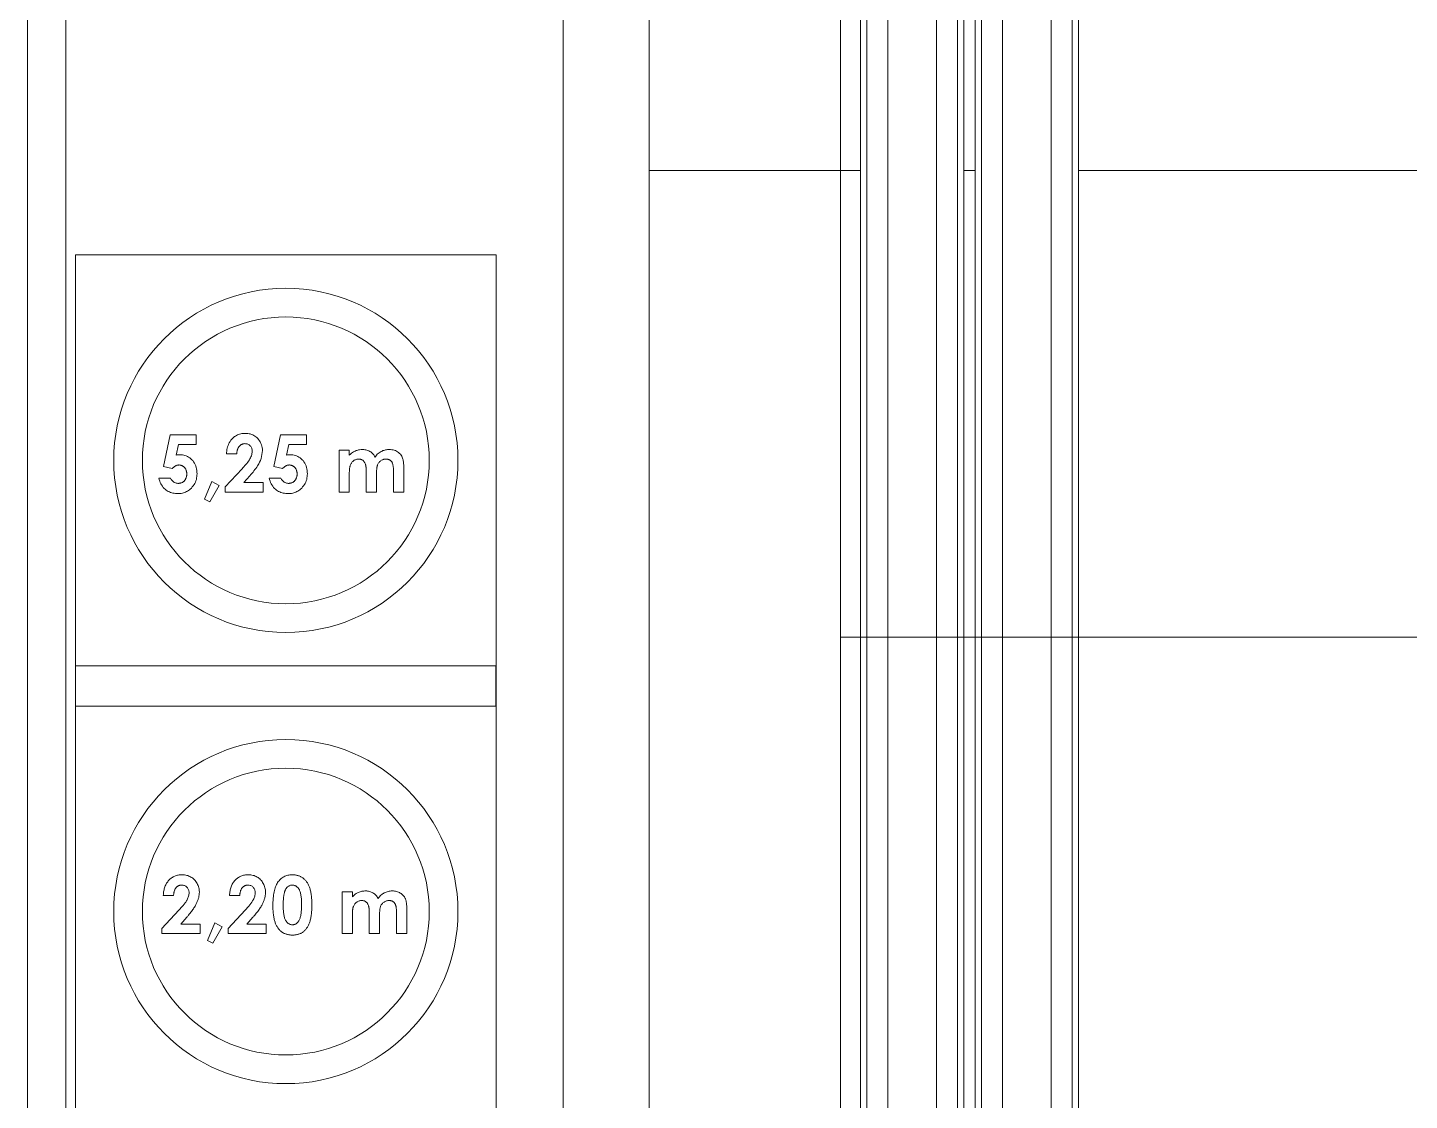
# Model space of a CAD drawing. Header units: inches. Extents: x -16708 to 20619, y -1096 to 18335.
# Drawn here: x 6999 to 7721, y 10034 to 10596 of the extents above; entities that cross this region are included whole.
import ezdxf
from ezdxf.enums import TextEntityAlignment as Align

# ---------------------------------------------------------------- set-up
doc = ezdxf.new("R2010")
doc.units = ezdxf.units.IN
doc.header["$MEASUREMENT"] = 0
for name, color, linetype in [('PK24-EQUIPMENT', 150, 'Continuous'), ('PK24E', 7, 'Continuous'), ('PK24E-STRUCT-STEEL', 254, 'Continuous')]:
    doc.layers.add(name, color=color, linetype=linetype)
for name, color, linetype, true_color in [('PK24-SYS-ROOM', 8, 'Continuous', 0x808080), ('PK24E-SYS-LIFT', 31, 'Continuous', 0xffcc5a), ('PK24E-SYS-SHELF', 31, 'Continuous', 0xffcc5a)]:
    doc.layers.add(name, color=color, linetype=linetype, true_color=true_color)
doc.styles.add('Impact', font='impact.ttf', dxfattribs={"height": 5})

# ---------------------------------------------------------------- blocks, each defined once
blk = doc.blocks.new('ROOM-INFODISP--FRONT-COMP-PK24')
at = {"layer": 'PK24-EQUIPMENT', "lineweight": 5}
for p, q in [((-18, 180), (-40, 180)), ((-40, 180), (-40, 87.7)), ((-18, 87.7), (-18, 180)), ((-39.99, 158.5), (-39.99, 156.4)), ((-18.01, 156.4), (-18.01, 158.5))]:
    blk.add_line(p, q, dxfattribs=at)
at = {"layer": 'PK24-EQUIPMENT', "color": 1, "lineweight": 5}
for p, q in [((-35.398, 168.922), (-35.046, 170.587)), ((-35.046, 170.587), (-33.68, 170.587)), ((-33.68, 170.587), (-33.68, 170.087)), ((-29.629, 168.922), (-29.276, 170.587)), ((-29.276, 170.587), (-27.91, 170.587)), ((-27.91, 170.587), (-27.91, 170.087)), ((-34.619, 170.087), (-34.736, 169.52)), ((-33.68, 170.087), (-34.619, 170.087)), ((-28.85, 170.087), (-28.967, 169.52)), ((-27.91, 170.087), (-28.85, 170.087)), ((-31.564, 169.587), (-32.103, 169.587)), ((-26.218, 169.779), (-25.68, 169.779)), ((-26.218, 167.587), (-26.218, 169.779)), ((-25.68, 169.779), (-25.68, 169.517)), ((-34.945, 168.818), (-35.398, 168.922)), ((-32.18, 167.86), (-31.291, 168.805)), ((-30.876, 168.446), (-31.189, 168.087)), ((-29.176, 168.818), (-29.629, 168.922)), ((-25.68, 168.552), (-25.68, 167.587)), ((-24.795, 167.587), (-24.795, 168.638)), ((-24.257, 168.566), (-24.257, 167.587)), ((-23.372, 167.587), (-23.372, 168.688)), ((-22.833, 168.862), (-22.833, 167.587)), ((-35.641, 168.318), (-35.026, 168.318)), ((-33.248, 167.219), (-32.872, 168.142)), ((-32.487, 167.943), (-32.978, 167.087)), ((-32.872, 168.142), (-32.487, 167.943)), ((-32.18, 167.587), (-32.18, 167.86)), ((-31.189, 168.087), (-30.18, 168.087)), ((-30.18, 168.087), (-30.18, 167.587)), ((-29.872, 168.318), (-29.257, 168.318)), ((-32.978, 167.087), (-33.248, 167.219)), ((-30.18, 167.587), (-32.18, 167.587)), ((-25.68, 167.587), (-26.218, 167.587)), ((-24.257, 167.587), (-24.795, 167.587)), ((-22.833, 167.587), (-23.372, 167.587)), ((-26.06, 146.69), (-25.521, 146.69)), ((-26.06, 144.498), (-26.06, 146.69)), ((-25.521, 146.69), (-25.521, 146.428)), ((-34.867, 146.498), (-35.406, 146.498)), ((-31.406, 146.498), (-31.944, 146.498)), ((-35.483, 144.771), (-34.594, 145.716)), ((-34.179, 145.357), (-34.492, 144.998)), ((-32.021, 144.771), (-31.133, 145.716)), ((-30.718, 145.357), (-31.031, 144.998)), ((-25.521, 145.463), (-25.521, 144.498)), ((-24.636, 144.498), (-24.636, 145.549)), ((-24.098, 145.477), (-24.098, 144.498)), ((-23.213, 144.498), (-23.213, 145.599)), ((-22.675, 145.773), (-22.675, 144.498)), ((-35.483, 144.498), (-35.483, 144.771)), ((-34.492, 144.998), (-33.483, 144.998)), ((-33.483, 144.998), (-33.483, 144.498)), ((-33.09, 144.13), (-32.713, 145.053)), ((-32.329, 144.854), (-32.819, 143.998)), ((-32.713, 145.053), (-32.329, 144.854)), ((-32.021, 144.498), (-32.021, 144.771)), ((-31.031, 144.998), (-30.021, 144.998)), ((-30.021, 144.998), (-30.021, 144.498)), ((-33.483, 144.498), (-35.483, 144.498)), ((-32.819, 143.998), (-33.09, 144.13)), ((-30.021, 144.498), (-32.021, 144.498)), ((-25.521, 144.498), (-26.06, 144.498)), ((-24.098, 144.498), (-24.636, 144.498)), ((-22.675, 144.498), (-23.213, 144.498))]:
    blk.add_line(p, q, dxfattribs=at)
at = {"layer": 'PK24-EQUIPMENT', "color": 2, "lineweight": 5}
for p, q in [((-18.01, 158.5), (-39.99, 158.5)), ((-39.99, 156.4), (-18.01, 156.4))]:
    blk.add_line(p, q, dxfattribs=at)
at = {"layer": 'PK24-EQUIPMENT', "color": 1, "lineweight": 5}
for centre, radius in [((-29, 169.25), 9), ((-29, 169.25), 7.5), ((-29, 145.65), 9), ((-29, 145.65), 7.5)]:
    blk.add_circle(centre, radius, dxfattribs=at)
for points, knots in [([(-32.103, 169.587), (-32.094, 169.688), (-32.076, 169.891), (-31.971, 170.181), (-31.797, 170.409), (-31.585, 170.565), (-31.358, 170.651), (-31.198, 170.659), (-31.118, 170.664)], [0, 0, 0, 0, 0.186894, 0.373537, 0.559956, 0.70658, 0.85322, 1, 1, 1, 1]), ([(-31.118, 170.664), (-31.03, 170.658), (-30.853, 170.647), (-30.608, 170.533), (-30.403, 170.339), (-30.253, 170.075), (-30.23, 169.868), (-30.218, 169.764)], [0, 0, 0, 0, 0.1868825, 0.373533, 0.5601691, 0.7802357, 1, 1, 1, 1]), ([(-31.149, 170.125), (-31.163, 170.125), (-31.191, 170.124), (-31.233, 170.117), (-31.272, 170.106), (-31.309, 170.09), (-31.345, 170.069), (-31.379, 170.044), (-31.411, 170.014), (-31.441, 169.981), (-31.468, 169.943), (-31.493, 169.902), (-31.513, 169.857), (-31.53, 169.809), (-31.544, 169.758), (-31.554, 169.704), (-31.562, 169.647), (-31.563, 169.607), (-31.564, 169.587)], [0, 0, 0, 0, 0.056467, 0.111164, 0.164937, 0.218322, 0.272393, 0.327976, 0.385291, 0.444903, 0.506844, 0.569488, 0.634153, 0.700976, 0.770897, 0.843626, 0.91966, 1, 1, 1, 1]), ([(-30.757, 169.726), (-30.758, 169.754), (-30.76, 169.808), (-30.782, 169.885), (-30.816, 169.954), (-30.865, 170.014), (-30.923, 170.063), (-30.991, 170.1), (-31.068, 170.121), (-31.121, 170.124), (-31.149, 170.125)], [0, 0, 0, 0, 0.132755, 0.257234, 0.378601, 0.501406, 0.623942, 0.743642, 0.868121, 1, 1, 1, 1]), ([(-25.68, 169.517), (-25.626, 169.568), (-25.52, 169.669), (-25.336, 169.761), (-25.153, 169.81), (-25.038, 169.815), (-24.981, 169.818)], [0, 0, 0, 0, 0.279958, 0.559724, 0.779838, 1, 1, 1, 1]), ([(-24.981, 169.818), (-24.906, 169.812), (-24.758, 169.801), (-24.569, 169.706), (-24.426, 169.577), (-24.366, 169.477), (-24.335, 169.427)], [0, 0, 0, 0, 0.27989, 0.559636, 0.779757, 1, 1, 1, 1]), ([(-24.335, 169.427), (-24.284, 169.491), (-24.181, 169.62), (-23.983, 169.74), (-23.781, 169.808), (-23.652, 169.814), (-23.588, 169.818)], [0, 0, 0, 0, 0.279929, 0.559685, 0.779831, 1, 1, 1, 1]), ([(-23.588, 169.818), (-23.5, 169.811), (-23.326, 169.798), (-23.09, 169.674), (-22.924, 169.488), (-22.859, 169.271), (-22.836, 169.067), (-22.834, 168.931), (-22.833, 168.862)], [0, 0, 0, 0, 0.186698, 0.373135, 0.559193, 0.705816, 0.852877, 1, 1, 1, 1]), ([(-34.736, 169.52), (-34.702, 169.529), (-34.641, 169.545), (-34.578, 169.547), (-34.55, 169.548)], [0, 0, 0, 0, 0.559978, 1, 1, 1, 1]), ([(-34.55, 169.548), (-34.456, 169.542), (-34.268, 169.528), (-34.014, 169.391), (-33.804, 169.177), (-33.663, 168.886), (-33.648, 168.665), (-33.641, 168.554)], [0, 0, 0, 0, 0.186739, 0.37329, 0.560049, 0.779801, 1, 1, 1, 1]), ([(-31.291, 168.805), (-31.222, 168.88), (-31.084, 169.029), (-30.912, 169.254), (-30.788, 169.488), (-30.767, 169.647), (-30.757, 169.726)], [0, 0, 0, 0, 0.2804, 0.560639, 0.780618, 1, 1, 1, 1]), ([(-30.218, 169.764), (-30.235, 169.624), (-30.268, 169.344), (-30.451, 168.991), (-30.66, 168.697), (-30.804, 168.53), (-30.876, 168.446)], [0, 0, 0, 0, 0.2793382, 0.5592717, 0.7796061, 1, 1, 1, 1]), ([(-28.967, 169.52), (-28.933, 169.529), (-28.872, 169.545), (-28.809, 169.547), (-28.781, 169.548)], [0, 0, 0, 0, 0.559979, 1, 1, 1, 1]), ([(-28.781, 169.548), (-28.687, 169.542), (-28.499, 169.528), (-28.245, 169.391), (-28.035, 169.177), (-27.894, 168.886), (-27.879, 168.665), (-27.872, 168.554)], [0, 0, 0, 0, 0.186739, 0.37329, 0.560049, 0.779801, 1, 1, 1, 1]), ([(-25.192, 169.318), (-25.215, 169.317), (-25.261, 169.315), (-25.327, 169.299), (-25.391, 169.274), (-25.451, 169.238), (-25.505, 169.193), (-25.552, 169.14), (-25.592, 169.079), (-25.62, 169.022), (-25.636, 168.97), (-25.649, 168.926), (-25.658, 168.876), (-25.666, 168.822), (-25.673, 168.762), (-25.676, 168.697), (-25.68, 168.626), (-25.68, 168.577), (-25.68, 168.552)], [0, 0, 0, 0, 0.067433, 0.133552, 0.199705, 0.26712, 0.335278, 0.403628, 0.474205, 0.547994, 0.588136, 0.632412, 0.681857, 0.735629, 0.793897, 0.857789, 0.926292, 1, 1, 1, 1]), ([(-24.795, 168.638), (-24.795, 168.661), (-24.795, 168.707), (-24.798, 168.772), (-24.801, 168.832), (-24.806, 168.887), (-24.812, 168.937), (-24.82, 168.983), (-24.828, 169.023), (-24.843, 169.069), (-24.863, 169.12), (-24.894, 169.173), (-24.931, 169.219), (-24.973, 169.255), (-25.022, 169.283), (-25.074, 169.304), (-25.132, 169.315), (-25.171, 169.317), (-25.192, 169.318)], [0, 0, 0, 0, 0.07853, 0.151067, 0.218305, 0.280287, 0.337064, 0.388152, 0.434234, 0.474994, 0.549031, 0.617296, 0.681663, 0.743542, 0.80432, 0.867013, 0.931379, 1, 1, 1, 1]), ([(-23.76, 169.318), (-23.784, 169.317), (-23.832, 169.315), (-23.901, 169.3), (-23.966, 169.274), (-24.026, 169.239), (-24.081, 169.196), (-24.129, 169.144), (-24.169, 169.084), (-24.196, 169.029), (-24.214, 168.979), (-24.226, 168.936), (-24.235, 168.887), (-24.243, 168.833), (-24.25, 168.774), (-24.253, 168.709), (-24.257, 168.639), (-24.257, 168.591), (-24.257, 168.566)], [0, 0, 0, 0, 0.07062, 0.138577, 0.206073, 0.274463, 0.3426, 0.41074, 0.480118, 0.5526, 0.591784, 0.635663, 0.683569, 0.736965, 0.794871, 0.858421, 0.926599, 1, 1, 1, 1]), ([(-23.372, 168.688), (-23.372, 168.717), (-23.373, 168.774), (-23.377, 168.855), (-23.385, 168.928), (-23.395, 168.995), (-23.408, 169.054), (-23.425, 169.105), (-23.445, 169.15), (-23.468, 169.187), (-23.494, 169.218), (-23.524, 169.244), (-23.555, 169.267), (-23.59, 169.287), (-23.629, 169.3), (-23.67, 169.31), (-23.714, 169.317), (-23.745, 169.317), (-23.76, 169.318)], [0, 0, 0, 0, 0.104321, 0.200235, 0.287287, 0.36626, 0.437683, 0.50118, 0.558021, 0.608412, 0.655743, 0.701944, 0.748215, 0.794252, 0.842505, 0.892237, 0.944616, 1, 1, 1, 1]), ([(-34.591, 169.01), (-34.607, 169.009), (-34.637, 169.008), (-34.683, 168.999), (-34.728, 168.984), (-34.772, 168.962), (-34.816, 168.935), (-34.86, 168.902), (-34.904, 168.863), (-34.931, 168.834), (-34.945, 168.818)], [0, 0, 0, 0, 0.11036, 0.221186, 0.334364, 0.452977, 0.577234, 0.708804, 0.849355, 1, 1, 1, 1]), ([(-33.641, 168.554), (-33.648, 168.453), (-33.661, 168.252), (-33.787, 167.973), (-33.971, 167.759), (-34.183, 167.61), (-34.407, 167.524), (-34.565, 167.515), (-34.644, 167.51)], [0, 0, 0, 0, 0.186677, 0.373167, 0.559769, 0.70649, 0.853223, 1, 1, 1, 1]), ([(-34.614, 168.048), (-34.599, 168.049), (-34.57, 168.05), (-34.526, 168.056), (-34.485, 168.067), (-34.446, 168.082), (-34.408, 168.101), (-34.372, 168.125), (-34.338, 168.153), (-34.306, 168.185), (-34.276, 168.22), (-34.251, 168.258), (-34.228, 168.298), (-34.211, 168.341), (-34.197, 168.386), (-34.187, 168.434), (-34.181, 168.484), (-34.18, 168.518), (-34.18, 168.535)], [0, 0, 0, 0, 0.061179, 0.120371, 0.178442, 0.235934, 0.294268, 0.352654, 0.413122, 0.475586, 0.5389, 0.601869, 0.664333, 0.727647, 0.792409, 0.85912, 0.928135, 1, 1, 1, 1]), ([(-34.18, 168.535), (-34.18, 168.552), (-34.181, 168.585), (-34.186, 168.634), (-34.196, 168.68), (-34.209, 168.724), (-34.226, 168.766), (-34.246, 168.806), (-34.271, 168.843), (-34.299, 168.877), (-34.33, 168.908), (-34.362, 168.935), (-34.397, 168.958), (-34.432, 168.978), (-34.47, 168.992), (-34.509, 169.002), (-34.55, 169.009), (-34.577, 169.01), (-34.591, 169.01)], [0, 0, 0, 0, 0.072891, 0.141883, 0.209282, 0.274623, 0.338439, 0.401305, 0.465006, 0.52832, 0.59074, 0.650981, 0.70969, 0.767212, 0.824188, 0.881767, 0.939955, 1, 1, 1, 1]), ([(-28.822, 169.01), (-28.837, 169.009), (-28.868, 169.008), (-28.913, 168.999), (-28.958, 168.984), (-29.003, 168.962), (-29.047, 168.935), (-29.091, 168.902), (-29.134, 168.863), (-29.162, 168.834), (-29.176, 168.818)], [0, 0, 0, 0, 0.11036, 0.221186, 0.334364, 0.452977, 0.577234, 0.708804, 0.849355, 1, 1, 1, 1]), ([(-27.872, 168.554), (-27.878, 168.453), (-27.891, 168.252), (-28.018, 167.973), (-28.202, 167.759), (-28.414, 167.61), (-28.638, 167.524), (-28.796, 167.515), (-28.875, 167.51)], [0, 0, 0, 0, 0.186677, 0.373167, 0.559769, 0.70649, 0.853223, 1, 1, 1, 1]), ([(-28.844, 168.048), (-28.829, 168.049), (-28.8, 168.05), (-28.757, 168.056), (-28.716, 168.067), (-28.677, 168.082), (-28.639, 168.101), (-28.603, 168.125), (-28.569, 168.153), (-28.537, 168.185), (-28.507, 168.22), (-28.482, 168.258), (-28.459, 168.298), (-28.442, 168.341), (-28.428, 168.386), (-28.417, 168.434), (-28.411, 168.484), (-28.411, 168.518), (-28.41, 168.535)], [0, 0, 0, 0, 0.061179, 0.120371, 0.178442, 0.235934, 0.294268, 0.352654, 0.413122, 0.475586, 0.5389, 0.601869, 0.664333, 0.727647, 0.792409, 0.85912, 0.928135, 1, 1, 1, 1]), ([(-28.41, 168.535), (-28.411, 168.552), (-28.411, 168.585), (-28.417, 168.634), (-28.426, 168.68), (-28.44, 168.724), (-28.457, 168.766), (-28.477, 168.806), (-28.502, 168.843), (-28.53, 168.877), (-28.56, 168.908), (-28.593, 168.935), (-28.627, 168.958), (-28.663, 168.978), (-28.701, 168.992), (-28.74, 169.002), (-28.78, 169.009), (-28.808, 169.01), (-28.822, 169.01)], [0, 0, 0, 0, 0.072891, 0.141883, 0.209282, 0.274623, 0.338439, 0.401305, 0.465006, 0.52832, 0.59074, 0.650981, 0.70969, 0.767212, 0.824188, 0.881767, 0.939955, 1, 1, 1, 1]), ([(-34.644, 167.51), (-34.731, 167.515), (-34.905, 167.525), (-35.151, 167.621), (-35.375, 167.785), (-35.555, 168.022), (-35.612, 168.219), (-35.641, 168.318)], [0, 0, 0, 0, 0.186849, 0.373549, 0.560248, 0.779948, 1, 1, 1, 1]), ([(-35.026, 168.318), (-35.015, 168.297), (-34.993, 168.255), (-34.951, 168.201), (-34.905, 168.154), (-34.853, 168.115), (-34.797, 168.086), (-34.739, 168.064), (-34.677, 168.051), (-34.635, 168.049), (-34.614, 168.048)], [0, 0, 0, 0, 0.138114, 0.268408, 0.394191, 0.517092, 0.637493, 0.757004, 0.877294, 1, 1, 1, 1]), ([(-28.875, 167.51), (-28.962, 167.515), (-29.136, 167.525), (-29.382, 167.621), (-29.606, 167.785), (-29.786, 168.022), (-29.843, 168.219), (-29.872, 168.318)], [0, 0, 0, 0, 0.186849, 0.373549, 0.560248, 0.779947, 1, 1, 1, 1]), ([(-29.257, 168.318), (-29.245, 168.297), (-29.223, 168.255), (-29.182, 168.201), (-29.135, 168.154), (-29.084, 168.115), (-29.028, 168.086), (-28.97, 168.064), (-28.908, 168.051), (-28.866, 168.049), (-28.844, 168.048)], [0, 0, 0, 0, 0.138114, 0.268408, 0.394191, 0.517092, 0.637493, 0.757004, 0.877294, 1, 1, 1, 1]), ([(-35.406, 146.498), (-35.403, 146.539), (-35.399, 146.618), (-35.381, 146.734), (-35.357, 146.843), (-35.324, 146.946), (-35.284, 147.041), (-35.236, 147.131), (-35.179, 147.213), (-35.116, 147.288), (-35.046, 147.355), (-34.971, 147.415), (-34.891, 147.464), (-34.806, 147.505), (-34.717, 147.537), (-34.622, 147.558), (-34.524, 147.573), (-34.456, 147.574), (-34.421, 147.575)], [0, 0, 0, 0, 0.07494, 0.146428, 0.214753, 0.280422, 0.343604, 0.405543, 0.466199, 0.526538, 0.585902, 0.64409, 0.701613, 0.758754, 0.816629, 0.875655, 0.936624, 1, 1, 1, 1]), ([(-34.421, 147.575), (-34.379, 147.574), (-34.296, 147.571), (-34.176, 147.549), (-34.064, 147.512), (-33.96, 147.461), (-33.864, 147.396), (-33.778, 147.318), (-33.703, 147.225), (-33.639, 147.123), (-33.586, 147.014), (-33.549, 146.902), (-33.525, 146.789), (-33.522, 146.713), (-33.521, 146.675)], [0, 0, 0, 0, 0.089615, 0.174949, 0.257548, 0.338901, 0.420053, 0.501401, 0.584252, 0.67037, 0.756473, 0.839207, 0.92012, 1, 1, 1, 1]), ([(-31.944, 146.498), (-31.942, 146.539), (-31.937, 146.618), (-31.919, 146.734), (-31.895, 146.843), (-31.863, 146.946), (-31.822, 147.041), (-31.774, 147.131), (-31.718, 147.213), (-31.654, 147.288), (-31.584, 147.355), (-31.51, 147.415), (-31.429, 147.464), (-31.345, 147.505), (-31.255, 147.537), (-31.161, 147.558), (-31.062, 147.573), (-30.994, 147.574), (-30.96, 147.575)], [0, 0, 0, 0, 0.07494, 0.146428, 0.214753, 0.280422, 0.343604, 0.405543, 0.466199, 0.526538, 0.585902, 0.64409, 0.701613, 0.758754, 0.816629, 0.875655, 0.936624, 1, 1, 1, 1]), ([(-30.96, 147.575), (-30.917, 147.574), (-30.835, 147.571), (-30.715, 147.549), (-30.602, 147.512), (-30.498, 147.461), (-30.403, 147.396), (-30.316, 147.318), (-30.242, 147.225), (-30.178, 147.123), (-30.125, 147.014), (-30.088, 146.902), (-30.063, 146.789), (-30.061, 146.713), (-30.06, 146.675)], [0, 0, 0, 0, 0.0896145, 0.1749486, 0.2575481, 0.3389008, 0.4200532, 0.5014014, 0.584252, 0.6703705, 0.7564733, 0.8392066, 0.9201205, 1, 1, 1, 1]), ([(-29.429, 147.167), (-29.405, 147.199), (-29.36, 147.263), (-29.28, 147.346), (-29.194, 147.417), (-29.101, 147.475), (-29.002, 147.52), (-28.895, 147.552), (-28.782, 147.571), (-28.704, 147.574), (-28.665, 147.575)], [0, 0, 0, 0, 0.132314, 0.2587, 0.380912, 0.500535, 0.620923, 0.742376, 0.868281, 1, 1, 1, 1]), ([(-28.665, 147.575), (-28.639, 147.575), (-28.587, 147.574), (-28.512, 147.566), (-28.439, 147.553), (-28.369, 147.536), (-28.302, 147.513), (-28.237, 147.485), (-28.176, 147.452), (-28.117, 147.414), (-28.06, 147.371), (-28.008, 147.323), (-27.958, 147.269), (-27.912, 147.209), (-27.87, 147.145), (-27.83, 147.075), (-27.794, 147), (-27.761, 146.919), (-27.731, 146.832), (-27.706, 146.736), (-27.685, 146.633), (-27.666, 146.522), (-27.653, 146.402), (-27.644, 146.274), (-27.637, 146.138), (-27.637, 146.045), (-27.636, 145.997)], [0, 0, 0, 0, 0.036635, 0.072034, 0.106626, 0.140306, 0.173619, 0.206426, 0.239067, 0.271883, 0.30484, 0.338529, 0.372616, 0.407548, 0.443719, 0.481312, 0.520113, 0.560913, 0.604025, 0.650075, 0.699572, 0.752363, 0.808789, 0.868954, 0.932675, 1, 1, 1, 1]), ([(-34.452, 147.037), (-34.466, 147.036), (-34.494, 147.035), (-34.535, 147.029), (-34.575, 147.017), (-34.612, 147.001), (-34.648, 146.981), (-34.682, 146.955), (-34.714, 146.925), (-34.744, 146.892), (-34.771, 146.854), (-34.796, 146.813), (-34.816, 146.768), (-34.833, 146.721), (-34.847, 146.669), (-34.857, 146.615), (-34.865, 146.558), (-34.866, 146.518), (-34.867, 146.498)], [0, 0, 0, 0, 0.056467, 0.111164, 0.164937, 0.218322, 0.272393, 0.327976, 0.385291, 0.444903, 0.506844, 0.569488, 0.634153, 0.700976, 0.770897, 0.843626, 0.91966, 1, 1, 1, 1]), ([(-34.06, 146.638), (-34.061, 146.665), (-34.063, 146.719), (-34.085, 146.796), (-34.119, 146.865), (-34.168, 146.925), (-34.226, 146.975), (-34.294, 147.011), (-34.371, 147.033), (-34.424, 147.035), (-34.452, 147.037)], [0, 0, 0, 0, 0.1327549, 0.2572338, 0.3786007, 0.5014063, 0.623942, 0.7436418, 0.8681208, 1, 1, 1, 1]), ([(-33.521, 146.675), (-33.522, 146.653), (-33.523, 146.607), (-33.53, 146.537), (-33.54, 146.466), (-33.556, 146.394), (-33.576, 146.321), (-33.6, 146.246), (-33.629, 146.17), (-33.662, 146.092), (-33.702, 146.012), (-33.748, 145.929), (-33.802, 145.842), (-33.863, 145.752), (-33.931, 145.658), (-34.007, 145.56), (-34.09, 145.459), (-34.149, 145.392), (-34.179, 145.357)], [0, 0, 0, 0, 0.045518, 0.091616, 0.139247, 0.188242, 0.238673, 0.290664, 0.34484, 0.400432, 0.459144, 0.522551, 0.590101, 0.66226, 0.739681, 0.821575, 0.90833, 1, 1, 1, 1]), ([(-30.99, 147.037), (-31.005, 147.036), (-31.033, 147.035), (-31.074, 147.029), (-31.113, 147.017), (-31.151, 147.001), (-31.187, 146.981), (-31.22, 146.955), (-31.252, 146.925), (-31.282, 146.892), (-31.31, 146.854), (-31.334, 146.813), (-31.354, 146.768), (-31.372, 146.721), (-31.385, 146.669), (-31.395, 146.615), (-31.403, 146.558), (-31.405, 146.518), (-31.406, 146.498)], [0, 0, 0, 0, 0.056467, 0.111164, 0.164937, 0.218322, 0.272393, 0.327976, 0.385291, 0.444903, 0.506844, 0.569488, 0.634153, 0.700976, 0.770897, 0.843626, 0.91966, 1, 1, 1, 1]), ([(-30.598, 146.638), (-30.599, 146.665), (-30.601, 146.719), (-30.623, 146.796), (-30.658, 146.865), (-30.706, 146.925), (-30.765, 146.975), (-30.833, 147.011), (-30.909, 147.033), (-30.963, 147.035), (-30.99, 147.037)], [0, 0, 0, 0, 0.132755, 0.257234, 0.378601, 0.501406, 0.623942, 0.743642, 0.868121, 1, 1, 1, 1]), ([(-30.06, 146.675), (-30.06, 146.653), (-30.061, 146.607), (-30.068, 146.537), (-30.079, 146.466), (-30.095, 146.394), (-30.114, 146.321), (-30.139, 146.246), (-30.167, 146.17), (-30.201, 146.092), (-30.24, 146.012), (-30.286, 145.929), (-30.34, 145.842), (-30.401, 145.752), (-30.47, 145.658), (-30.546, 145.56), (-30.629, 145.459), (-30.687, 145.392), (-30.718, 145.357)], [0, 0, 0, 0, 0.045518, 0.091616, 0.139247, 0.188242, 0.238673, 0.290664, 0.34484, 0.400432, 0.459144, 0.522551, 0.590101, 0.66226, 0.739681, 0.821575, 0.90833, 1, 1, 1, 1]), ([(-29.675, 145.969), (-29.674, 146.035), (-29.673, 146.164), (-29.661, 146.349), (-29.642, 146.52), (-29.615, 146.678), (-29.582, 146.821), (-29.539, 146.95), (-29.49, 147.065), (-29.449, 147.134), (-29.429, 147.167)], [0, 0, 0, 0, 0.161071, 0.310789, 0.449904, 0.578376, 0.696617, 0.805987, 0.906562, 1, 1, 1, 1]), ([(-28.651, 147.037), (-28.675, 147.035), (-28.721, 147.033), (-28.788, 147.015), (-28.851, 146.986), (-28.9, 146.951), (-28.936, 146.918), (-28.961, 146.888), (-28.985, 146.855), (-29.006, 146.817), (-29.027, 146.774), (-29.046, 146.729), (-29.063, 146.678), (-29.078, 146.623), (-29.092, 146.563), (-29.104, 146.496), (-29.114, 146.423), (-29.122, 146.344), (-29.129, 146.258), (-29.133, 146.165), (-29.135, 146.066), (-29.136, 145.998), (-29.136, 145.963)], [0, 0, 0, 0, 0.0538337, 0.1055426, 0.1580542, 0.2119873, 0.2402069, 0.2697935, 0.3013431, 0.3346081, 0.3702844, 0.4080888, 0.4486813, 0.4920693, 0.5386642, 0.5903711, 0.6463878, 0.7071954, 0.7729468, 0.8436426, 0.9193084, 1, 1, 1, 1]), ([(-28.175, 145.997), (-28.175, 146.044), (-28.175, 146.135), (-28.182, 146.266), (-28.192, 146.385), (-28.206, 146.493), (-28.225, 146.589), (-28.247, 146.675), (-28.274, 146.748), (-28.305, 146.811), (-28.34, 146.864), (-28.378, 146.91), (-28.417, 146.949), (-28.459, 146.982), (-28.503, 147.006), (-28.551, 147.024), (-28.6, 147.035), (-28.634, 147.036), (-28.651, 147.037)], [0, 0, 0, 0, 0.1121148, 0.2158018, 0.3102027, 0.3959929, 0.4734102, 0.5427784, 0.604548, 0.6593573, 0.7087644, 0.7553555, 0.798687, 0.8400168, 0.8802034, 0.9197333, 0.9590486, 1, 1, 1, 1]), ([(-25.521, 146.428), (-25.497, 146.453), (-25.45, 146.5), (-25.372, 146.561), (-25.29, 146.614), (-25.204, 146.656), (-25.114, 146.688), (-25.021, 146.712), (-24.923, 146.726), (-24.856, 146.728), (-24.822, 146.729)], [0, 0, 0, 0, 0.130191, 0.256336, 0.379114, 0.500551, 0.622116, 0.744715, 0.870223, 1, 1, 1, 1]), ([(-24.822, 146.729), (-24.788, 146.728), (-24.721, 146.726), (-24.624, 146.707), (-24.532, 146.675), (-24.445, 146.631), (-24.365, 146.576), (-24.293, 146.507), (-24.229, 146.429), (-24.194, 146.369), (-24.177, 146.338)], [0, 0, 0, 0, 0.127996, 0.251955, 0.373414, 0.494801, 0.617069, 0.74062, 0.866961, 1, 1, 1, 1]), ([(-24.177, 146.338), (-24.154, 146.369), (-24.109, 146.429), (-24.031, 146.508), (-23.945, 146.576), (-23.852, 146.631), (-23.753, 146.675), (-23.649, 146.706), (-23.54, 146.726), (-23.466, 146.728), (-23.429, 146.729)], [0, 0, 0, 0, 0.130149, 0.255445, 0.379177, 0.501905, 0.625344, 0.748278, 0.872564, 1, 1, 1, 1]), ([(-23.429, 146.729), (-23.391, 146.728), (-23.315, 146.726), (-23.207, 146.704), (-23.105, 146.671), (-23.012, 146.623), (-22.928, 146.566), (-22.856, 146.499), (-22.797, 146.423), (-22.758, 146.353), (-22.734, 146.291), (-22.718, 146.237), (-22.704, 146.176), (-22.694, 146.108), (-22.685, 146.034), (-22.679, 145.953), (-22.675, 145.866), (-22.675, 145.805), (-22.675, 145.773)], [0, 0, 0, 0, 0.082624, 0.160904, 0.236986, 0.311729, 0.384307, 0.453908, 0.521546, 0.589232, 0.625293, 0.665128, 0.709632, 0.758368, 0.811604, 0.869763, 0.932542, 1, 1, 1, 1]), ([(-34.594, 145.716), (-34.569, 145.744), (-34.519, 145.797), (-34.448, 145.876), (-34.384, 145.95), (-34.328, 146.021), (-34.277, 146.087), (-34.233, 146.149), (-34.197, 146.207), (-34.157, 146.277), (-34.119, 146.361), (-34.085, 146.457), (-34.064, 146.549), (-34.061, 146.609), (-34.06, 146.638)], [0, 0, 0, 0, 0.103844, 0.201115, 0.291116, 0.374348, 0.450707, 0.52004, 0.583258, 0.639578, 0.741537, 0.83506, 0.920873, 1, 1, 1, 1]), ([(-31.133, 145.716), (-31.107, 145.744), (-31.057, 145.797), (-30.986, 145.876), (-30.922, 145.95), (-30.866, 146.021), (-30.815, 146.087), (-30.772, 146.149), (-30.735, 146.207), (-30.696, 146.277), (-30.658, 146.361), (-30.623, 146.457), (-30.602, 146.549), (-30.599, 146.609), (-30.598, 146.638)], [0, 0, 0, 0, 0.103844, 0.201115, 0.291116, 0.374348, 0.450707, 0.52004, 0.583258, 0.639578, 0.741537, 0.83506, 0.920873, 1, 1, 1, 1]), ([(-28.649, 144.421), (-28.676, 144.422), (-28.729, 144.423), (-28.806, 144.43), (-28.879, 144.443), (-28.95, 144.459), (-29.017, 144.482), (-29.082, 144.508), (-29.143, 144.54), (-29.2, 144.577), (-29.254, 144.62), (-29.306, 144.667), (-29.354, 144.719), (-29.4, 144.776), (-29.442, 144.839), (-29.481, 144.906), (-29.517, 144.979), (-29.55, 145.057), (-29.58, 145.142), (-29.606, 145.235), (-29.627, 145.337), (-29.644, 145.447), (-29.658, 145.566), (-29.668, 145.693), (-29.674, 145.828), (-29.675, 145.921), (-29.675, 145.969)], [0, 0, 0, 0, 0.0382173, 0.0748672, 0.1101581, 0.1444539, 0.1780797, 0.2111708, 0.2436871, 0.2758717, 0.3083755, 0.3412633, 0.3751503, 0.4096553, 0.4451574, 0.4820735, 0.5205758, 0.5605537, 0.6031076, 0.6486887, 0.6979477, 0.7507678, 0.8073094, 0.8676556, 0.9318612, 1, 1, 1, 1]), ([(-29.136, 145.963), (-29.136, 145.917), (-29.135, 145.829), (-29.129, 145.703), (-29.118, 145.589), (-29.105, 145.485), (-29.085, 145.392), (-29.063, 145.309), (-29.036, 145.238), (-29.004, 145.178), (-28.969, 145.126), (-28.931, 145.082), (-28.891, 145.044), (-28.848, 145.013), (-28.802, 144.989), (-28.754, 144.972), (-28.704, 144.962), (-28.669, 144.96), (-28.651, 144.96)], [0, 0, 0, 0, 0.110734, 0.212341, 0.305502, 0.389835, 0.46669, 0.535262, 0.596763, 0.651066, 0.701036, 0.74786, 0.791833, 0.834284, 0.875334, 0.916035, 0.957652, 1, 1, 1, 1]), ([(-27.636, 145.997), (-27.637, 145.948), (-27.637, 145.854), (-27.643, 145.717), (-27.654, 145.588), (-27.667, 145.468), (-27.685, 145.355), (-27.707, 145.251), (-27.732, 145.155), (-27.763, 145.067), (-27.795, 144.986), (-27.832, 144.911), (-27.871, 144.842), (-27.911, 144.778), (-27.956, 144.72), (-28.003, 144.666), (-28.053, 144.619), (-28.106, 144.577), (-28.161, 144.54), (-28.22, 144.508), (-28.283, 144.482), (-28.349, 144.459), (-28.42, 144.443), (-28.493, 144.43), (-28.57, 144.423), (-28.622, 144.422), (-28.649, 144.421)], [0, 0, 0, 0, 0.068491, 0.133077, 0.193829, 0.251083, 0.304401, 0.354408, 0.401295, 0.444701, 0.485692, 0.524676, 0.562307, 0.597947, 0.632474, 0.665752, 0.697985, 0.729586, 0.760825, 0.792355, 0.824313, 0.857156, 0.890927, 0.92596, 0.962061, 1, 1, 1, 1]), ([(-28.323, 145.166), (-28.311, 145.188), (-28.285, 145.235), (-28.256, 145.313), (-28.231, 145.402), (-28.21, 145.5), (-28.195, 145.61), (-28.182, 145.73), (-28.176, 145.86), (-28.175, 145.95), (-28.175, 145.997)], [0, 0, 0, 0, 0.088871, 0.186355, 0.294078, 0.412237, 0.541778, 0.682703, 0.835096, 1, 1, 1, 1]), ([(-25.033, 146.229), (-25.056, 146.228), (-25.102, 146.227), (-25.169, 146.21), (-25.233, 146.185), (-25.292, 146.149), (-25.346, 146.105), (-25.394, 146.052), (-25.433, 145.99), (-25.461, 145.933), (-25.478, 145.881), (-25.49, 145.837), (-25.499, 145.788), (-25.507, 145.733), (-25.514, 145.673), (-25.518, 145.608), (-25.521, 145.537), (-25.521, 145.489), (-25.521, 145.463)], [0, 0, 0, 0, 0.067433, 0.133552, 0.199705, 0.26712, 0.335278, 0.403628, 0.474205, 0.547994, 0.588136, 0.632412, 0.681857, 0.735629, 0.793897, 0.857789, 0.926292, 1, 1, 1, 1]), ([(-24.636, 145.549), (-24.636, 145.573), (-24.637, 145.618), (-24.639, 145.683), (-24.643, 145.743), (-24.647, 145.798), (-24.653, 145.849), (-24.661, 145.894), (-24.67, 145.934), (-24.684, 145.98), (-24.705, 146.031), (-24.735, 146.085), (-24.772, 146.13), (-24.815, 146.166), (-24.863, 146.194), (-24.915, 146.215), (-24.973, 146.226), (-25.013, 146.228), (-25.033, 146.229)], [0, 0, 0, 0, 0.07853, 0.151067, 0.218305, 0.280287, 0.337064, 0.388152, 0.434234, 0.474994, 0.549031, 0.617296, 0.681663, 0.743542, 0.80432, 0.867013, 0.931379, 1, 1, 1, 1]), ([(-23.602, 146.229), (-23.626, 146.228), (-23.673, 146.226), (-23.742, 146.211), (-23.807, 146.185), (-23.867, 146.15), (-23.922, 146.107), (-23.971, 146.055), (-24.01, 145.996), (-24.038, 145.94), (-24.055, 145.89), (-24.067, 145.847), (-24.077, 145.798), (-24.084, 145.744), (-24.091, 145.685), (-24.094, 145.62), (-24.098, 145.55), (-24.098, 145.502), (-24.098, 145.477)], [0, 0, 0, 0, 0.07062, 0.138577, 0.206073, 0.274463, 0.3426, 0.41074, 0.480118, 0.5526, 0.591784, 0.635663, 0.683569, 0.736965, 0.794871, 0.858421, 0.926599, 1, 1, 1, 1]), ([(-23.213, 145.599), (-23.214, 145.629), (-23.215, 145.685), (-23.218, 145.766), (-23.227, 145.84), (-23.236, 145.906), (-23.25, 145.965), (-23.267, 146.017), (-23.286, 146.061), (-23.309, 146.098), (-23.336, 146.129), (-23.365, 146.156), (-23.397, 146.178), (-23.432, 146.198), (-23.47, 146.211), (-23.511, 146.221), (-23.555, 146.228), (-23.586, 146.229), (-23.602, 146.229)], [0, 0, 0, 0, 0.1043212, 0.2002351, 0.2872866, 0.3662604, 0.4376827, 0.5011798, 0.5580212, 0.6084121, 0.6557431, 0.7019437, 0.7482151, 0.7942519, 0.8425045, 0.8922368, 0.9446165, 1, 1, 1, 1]), ([(-28.651, 144.96), (-28.635, 144.96), (-28.602, 144.961), (-28.553, 144.971), (-28.508, 144.987), (-28.465, 145.011), (-28.425, 145.04), (-28.387, 145.076), (-28.353, 145.118), (-28.333, 145.15), (-28.323, 145.166)], [0, 0, 0, 0, 0.124035, 0.242846, 0.360342, 0.479042, 0.599334, 0.725488, 0.858549, 1, 1, 1, 1])]:
    blk.add_open_spline(points, degree=3, knots=knots, dxfattribs=at)
blk = doc.blocks.new('*U35')
at = {"layer": 'PK24-SYS-ROOM', "color": 2, "lineweight": 5}
blk.add_line((-140, 160), (140, 160), dxfattribs=at)
at = {"layer": 'PK24-SYS-ROOM', "lineweight": 5}
blk.add_lwpolyline([(-140, 0), (140, 0), (140, 210), (-140, 210)], close=True, dxfattribs=at)
blk.add_blockref('ROOM-INFODISP--FRONT-COMP-PK24', (-140, 0), dxfattribs=at)
at = {"layer": 'PK24-SYS-ROOM', "color": 3, "lineweight": 5, "style": 'Impact'}
blk.add_attdef('ROOMNO', text='', height=10, dxfattribs=at).set_placement((178.825, 230), align=Align.CENTER)
blk = doc.blocks.new('ELIFT-DU--BACK-COMP-PKE24')
at = {"layer": 'PK24E-SYS-LIFT', "linetype": 'Continuous', "lineweight": 5}
for p, q in [((-138.95, 155.15), (-138.95, 27.17)), ((-138.62, 155.15), (-138.62, 27.17)), ((-137.52, 155.15), (-137.52, 27.17)), ((-134.98, 155.15), (-134.98, 27.17)), ((-133.88, 155.15), (-133.88, 27.17)), ((-133.55, 155.15), (-133.55, 27.17)), ((-132.95, 155.15), (-132.95, 27.17)), ((-132.62, 155.15), (-132.62, 27.17)), ((-131.52, 155.15), (-131.52, 27.17)), ((-128.98, 155.15), (-128.98, 27.17)), ((-127.88, 155.15), (-127.88, 27.17)), ((-127.55, 155.15), (-127.55, 27.17)), ((-182.5, 33.5), (-182.5, 143.9)), ((-150, 33.5), (-150, 143.9)), ((-150, 100.65), (-138.95, 100.65)), ((-133.55, 100.65), (-132.95, 100.65)), ((-127.55, 100.65), (-103.85, 100.65))]:
    blk.add_line(p, q, dxfattribs=at)
blk = doc.blocks.new('*U56')
at = {"layer": 'PK24E-STRUCT-STEEL', "lineweight": 5}
blk.add_lwpolyline([(-180.5, 299.819), (-154.5, 299.819), (-154.499, -398.4), (-180.499, -398.4)], close=True, dxfattribs=at)
at = {"layer": 'PK24E-SYS-SHELF', "lineweight": 5}
blk.add_blockref('ELIFT-DU--BACK-COMP-PKE24', (0, 83.769), dxfattribs=at)

msp = doc.modelspace()

# ---------------------------------------------------------------- block references
at = {"layer": 'PK24E', "lineweight": 5, "xscale": 10, "yscale": 10, "zscale": 10}
for name in ['*U35', '*U56']:
    msp.add_blockref(name, (8823.95, 8676.69), dxfattribs=at)

doc.saveas('drawing.dxf')
